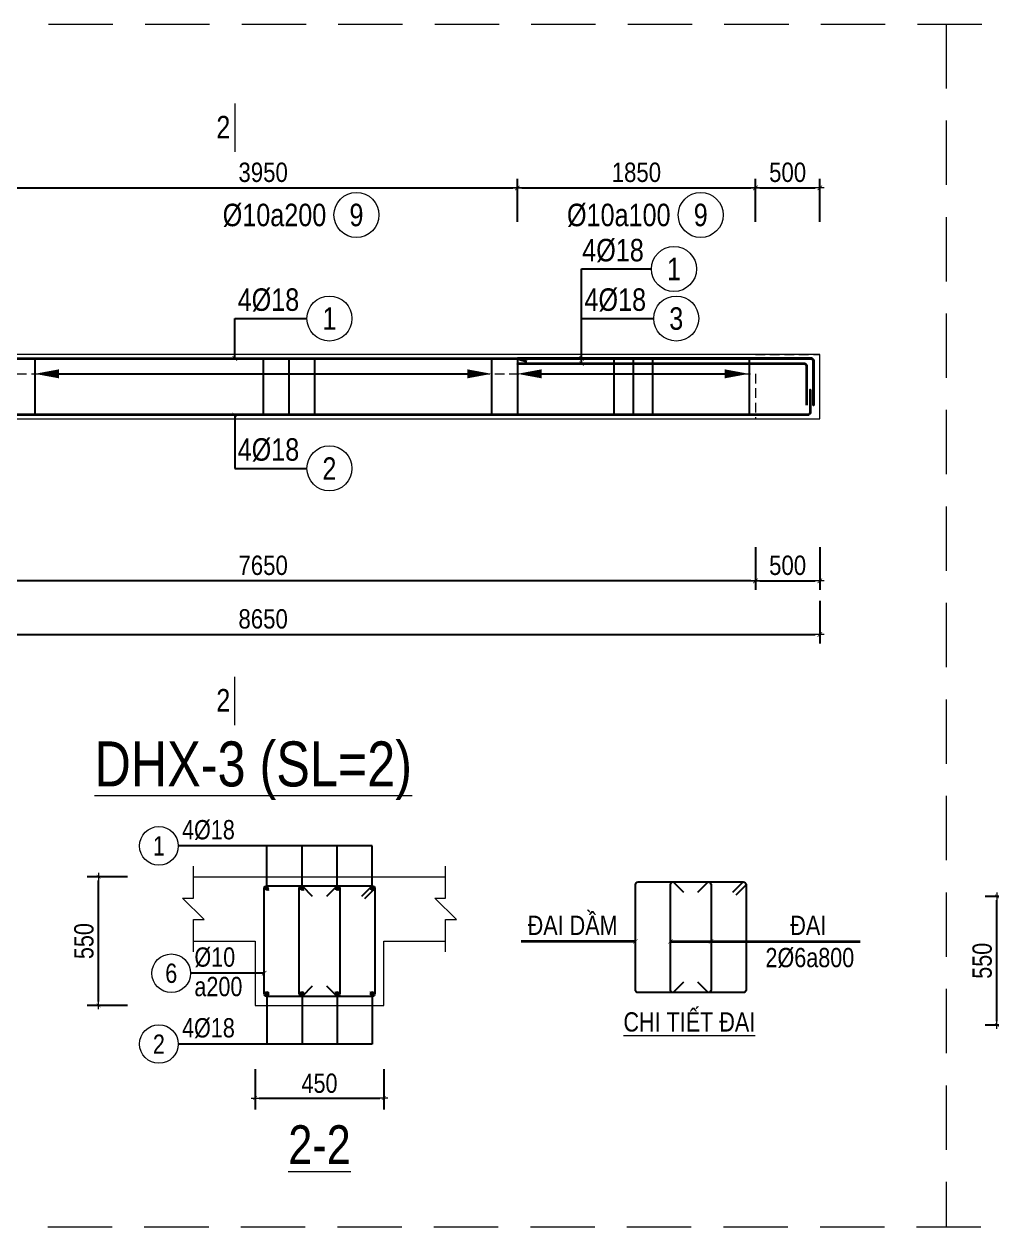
# Model space of a CAD drawing. Header units: millimetres. Extents: x 397144 to 10081729, y 99180 to 1327802.
# Drawn here: x 4912061 to 4919581, y 698151 to 707502 of the extents above; entities that cross this region are included whole.
import ezdxf
from ezdxf.enums import TextEntityAlignment as Align

# ---------------------------------------------------------------- set-up
doc = ezdxf.new("R2010")
doc.units = ezdxf.units.MM
doc.header["$PDSIZE"] = -10
doc.linetypes.add('HIDDEN', pattern=[0.375, 0.25, -0.125])
doc.layers.get('0').update_dxf_attribs({"linetype": 'CONTINUOUS'})
doc.layers.get('Defpoints').update_dxf_attribs({"color": 12, "linetype": 'CONTINUOUS'})
for name, color, linetype, lineweight in [('kata_dim', 8, 'CONTINUOUS', 13), ('kata_net khuat', 9, 'HIDDEN', 5), ('kata_net manh', 8, 'CONTINUOUS', 5), ('kata_net thay', 4, 'CONTINUOUS', 20), ('kata_text', 7, 'CONTINUOUS', 20), ('kata_thep chu', 1, 'CONTINUOUS', 35), ('kata_thep dai', 220, 'CONTINUOUS', 25)]:
    doc.layers.add(name, color=color, linetype=linetype, lineweight=lineweight)
doc.styles.add('kata_text', font='arial.ttf', dxfattribs={"width": 0.8})
doc.styles.add('Star-HelCon', font='VHELVCN_0.TTF')
doc.dimstyles.new('kata_dim_30', dxfattribs={"dimscale": 60, "dimtxt": 2.5, "dimasz": 0.5, "dimexe": 1.5, "dimexo": 2.5, "dimtad": 1, "dimdec": 0, "dimlfac": 0.5, "dimzin": 0, "dimdsep": 46, "dimtxsty": 'kata_text', "dimblk": 'kata_block_ArchTick', "dimcen": 0.09, "dimdle": 1.2, "dimclrd": 8, "dimclre": 8, "dimclrt": 3, "dimadec": 0, "dimazin": 0, "dimtfac": 1, "dimtdec": 0, "dimtix": 1, "dimtofl": 0, "dimtmove": 0, "dimatfit": 3, "dimfxl": 3.75, "dimfxlon": 1, "dimtolj": 1, "dimtzin": 0, "dimarcsym": 0})
doc.dimstyles.new('kata_dim_70', dxfattribs={"dimscale": 70, "dimtxt": 2.15, "dimasz": 0.5, "dimexe": 1, "dimexo": 2, "dimtad": 1, "dimdec": 0, "dimrnd": 5, "dimzin": 0, "dimdsep": 46, "dimtxsty": 'Star-HelCon', "dimblk": 'kata_block_ArchTick', "dimcen": 0.09, "dimdle": 1.2, "dimclrd": 8, "dimclre": 8, "dimclrt": 3, "dimadec": 0, "dimazin": 0, "dimtfac": 1, "dimtdec": 0, "dimtix": 1, "dimtmove": 2, "dimatfit": 3, "dimfxl": 3.75, "dimfxlon": 1, "dimtolj": 1, "dimtzin": 0, "dimarcsym": 0})
doc.dimstyles.new('kata_rai_thep', dxfattribs={"dimtxt": 2, "dimasz": 1, "dimexe": 0, "dimexo": 0, "dimtad": 1, "dimdec": 0, "dimzin": 12, "dimdsep": 46, "dimtxsty": 'kata_text', "dimblk": 'kata_block_RUNTIC', "dimcen": 0, "dimse1": 1, "dimse2": 1, "dimclrd": 6, "dimclre": 6, "dimclrt": 7, "dimadec": 0, "dimazin": 3, "dimtfac": 1, "dimtdec": 0, "dimtmove": 2, "dimatfit": 3, "dimldrblk": 'kata_block_LEADERTIC', "dimfxl": 1, "dimtolj": 1, "dimtzin": 0, "dimlwd": -1, "dimlwe": -1, "dimarcsym": 0})

# ---------------------------------------------------------------- blocks, each defined once
blk = doc.blocks.new('kata_block_ArchTick')
at = {"color": 8}
blk.add_line((1, 0), (-1, 0), dxfattribs=at)
at = {"color": 8, "const_width": 0.15}
blk.add_lwpolyline([(-0.5, -0.5), (0.5, 0.5)], dxfattribs=at)
blk = doc.blocks.new('*D83')
at = {"layer": 'Defpoints', "color": 0, "transparency": 16777216}
for p in [(4915893.4, 706227.9), (4911943.4, 704932.9), (4915893.4, 704932.9)]:
    blk.add_point(p, dxfattribs=at)
at = {"layer": 'kata_dim', "color": 8, "lineweight": -2, "transparency": 16777216}
for p, q in [((4911943.4, 705965.4), (4911943.4, 706297.9)), ((4915893.4, 705965.4), (4915893.4, 706297.9)), ((4911978.4, 706227.9), (4915858.4, 706227.9))]:
    blk.add_line(p, q, dxfattribs=at)
at = {"layer": 'kata_dim', "color": 8, "lineweight": -2, "transparency": 16777216, "xscale": 35, "yscale": 35, "zscale": 35, "rotation": 180}
blk.add_blockref('kata_block_ArchTick', (4911943.4, 706227.9), dxfattribs=at)
at = {"layer": 'kata_dim', "color": 8, "lineweight": -2, "transparency": 16777216, "xscale": 35, "yscale": 35, "zscale": 35}
blk.add_blockref('kata_block_ArchTick', (4915893.4, 706227.9), dxfattribs=at)
at = {"layer": 'kata_dim', "color": 3, "transparency": 16777216, "insert": (4913918.4, 706348.5), "char_height": 150.5, "attachment_point": 5, "style": 'Star-HelCon'}
blk.add_mtext('\\A1;3950', dxfattribs=at)
blk = doc.blocks.new('*D84')
at = {"layer": 'Defpoints', "color": 0, "transparency": 16777216}
for p in [(4917743.4, 706227.9), (4915893.4, 704932.9), (4917743.4, 704932.9)]:
    blk.add_point(p, dxfattribs=at)
at = {"layer": 'kata_dim', "color": 8, "lineweight": -2, "transparency": 16777216}
for p, q in [((4915893.4, 705965.4), (4915893.4, 706297.9)), ((4917743.4, 705965.4), (4917743.4, 706297.9)), ((4915928.4, 706227.9), (4917708.4, 706227.9))]:
    blk.add_line(p, q, dxfattribs=at)
at = {"layer": 'kata_dim', "color": 8, "lineweight": -2, "transparency": 16777216, "xscale": 35, "yscale": 35, "zscale": 35, "rotation": 180}
blk.add_blockref('kata_block_ArchTick', (4915893.4, 706227.9), dxfattribs=at)
at = {"layer": 'kata_dim', "color": 8, "lineweight": -2, "transparency": 16777216, "xscale": 35, "yscale": 35, "zscale": 35}
blk.add_blockref('kata_block_ArchTick', (4917743.4, 706227.9), dxfattribs=at)
at = {"layer": 'kata_dim', "color": 3, "transparency": 16777216, "insert": (4916818.4, 706348.5), "char_height": 150.5, "attachment_point": 5, "style": 'Star-HelCon'}
blk.add_mtext('\\A1;1850', dxfattribs=at)
blk = doc.blocks.new('*D85')
at = {"layer": 'Defpoints', "color": 0, "transparency": 16777216}
for p in [(4918243.4, 706227.9), (4917743.4, 704932.9), (4918243.4, 704932.9)]:
    blk.add_point(p, dxfattribs=at)
at = {"layer": 'kata_dim', "color": 8, "lineweight": -2, "transparency": 16777216}
for p, q in [((4917743.4, 705965.4), (4917743.4, 706297.9)), ((4918243.4, 705965.4), (4918243.4, 706297.9)), ((4917778.4, 706227.9), (4918208.4, 706227.9))]:
    blk.add_line(p, q, dxfattribs=at)
at = {"layer": 'kata_dim', "color": 8, "lineweight": -2, "transparency": 16777216, "xscale": 35, "yscale": 35, "zscale": 35, "rotation": 180}
blk.add_blockref('kata_block_ArchTick', (4917743.4, 706227.9), dxfattribs=at)
at = {"layer": 'kata_dim', "color": 8, "lineweight": -2, "transparency": 16777216, "xscale": 35, "yscale": 35, "zscale": 35}
blk.add_blockref('kata_block_ArchTick', (4918243.4, 706227.9), dxfattribs=at)
at = {"layer": 'kata_dim', "color": 3, "transparency": 16777216, "insert": (4917993.4, 706348.5), "char_height": 150.5, "attachment_point": 5, "style": 'Star-HelCon'}
blk.add_mtext('\\A1;500', dxfattribs=at)
blk = doc.blocks.new('*D88')
at = {"layer": 'Defpoints', "color": 0, "transparency": 16777216}
for p in [(4910093.4, 704432.9), (4917743.4, 704432.9), (4910093.4, 703172.9)]:
    blk.add_point(p, dxfattribs=at)
at = {"layer": 'kata_dim', "color": 8, "lineweight": -2, "transparency": 16777216}
for p, q in [((4910093.4, 703435.4), (4910093.4, 703102.9)), ((4917743.4, 703435.4), (4917743.4, 703102.9)), ((4917708.4, 703172.9), (4910128.4, 703172.9))]:
    blk.add_line(p, q, dxfattribs=at)
at = {"layer": 'kata_dim', "color": 8, "lineweight": -2, "transparency": 16777216, "xscale": 35, "yscale": 35, "zscale": 35, "rotation": 180}
blk.add_blockref('kata_block_ArchTick', (4910093.4, 703172.9), dxfattribs=at)
at = {"layer": 'kata_dim', "color": 8, "lineweight": -2, "transparency": 16777216, "xscale": 35, "yscale": 35, "zscale": 35}
blk.add_blockref('kata_block_ArchTick', (4917743.4, 703172.9), dxfattribs=at)
at = {"layer": 'kata_dim', "color": 3, "transparency": 16777216, "insert": (4913918.4, 703293.5), "char_height": 150.5, "attachment_point": 5, "style": 'Star-HelCon'}
blk.add_mtext('\\A1;7650', dxfattribs=at)
blk = doc.blocks.new('*D89')
at = {"layer": 'Defpoints', "color": 0, "transparency": 16777216}
for p in [(4917743.4, 704432.9), (4918243.4, 704432.9), (4918243.4, 703172.9)]:
    blk.add_point(p, dxfattribs=at)
at = {"layer": 'kata_dim', "color": 8, "lineweight": -2, "transparency": 16777216}
for p, q in [((4917743.4, 703435.4), (4917743.4, 703102.9)), ((4918243.4, 703435.4), (4918243.4, 703102.9)), ((4917778.4, 703172.9), (4918208.4, 703172.9))]:
    blk.add_line(p, q, dxfattribs=at)
at = {"layer": 'kata_dim', "color": 8, "lineweight": -2, "transparency": 16777216, "xscale": 35, "yscale": 35, "zscale": 35, "rotation": 180}
blk.add_blockref('kata_block_ArchTick', (4917743.4, 703172.9), dxfattribs=at)
at = {"layer": 'kata_dim', "color": 8, "lineweight": -2, "transparency": 16777216, "xscale": 35, "yscale": 35, "zscale": 35}
blk.add_blockref('kata_block_ArchTick', (4918243.4, 703172.9), dxfattribs=at)
at = {"layer": 'kata_dim', "color": 3, "transparency": 16777216, "insert": (4917993.4, 703293.5), "char_height": 150.5, "attachment_point": 5, "style": 'Star-HelCon'}
blk.add_mtext('\\A1;500', dxfattribs=at)
blk = doc.blocks.new('kata_block_RUNTIC')
at = {"layer": 'kata_dim', "color": 6}
blk.add_line((0, 0.75), (0, -0.75), dxfattribs=at)
blk.add_lwpolyline([(0, 0, 0, 1, 0), (-2.7, 0, 1, 1, 0)], format="xyseb", dxfattribs=at)
blk = doc.blocks.new('*D91')
at = {"layer": 'Defpoints', "color": 6, "transparency": 16777216}
blk.add_line((4912213.4, 704782.9), (4915623.4, 704782.9), dxfattribs=at)
at = {"layer": 'Defpoints', "color": 0, "transparency": 16777216}
for p in [(4912143.4, 704782.9), (4915693.4, 704782.9), (4915693.4, 704782.9)]:
    blk.add_point(p, dxfattribs=at)
at = {"layer": 'Defpoints', "color": 6, "transparency": 16777216, "xscale": 70, "yscale": 70, "zscale": 70, "rotation": 180}
blk.add_blockref('kata_block_RUNTIC', (4912143.4, 704782.9), dxfattribs=at)
at = {"layer": 'Defpoints', "color": 6, "transparency": 16777216, "xscale": 70, "yscale": 70, "zscale": 70}
blk.add_blockref('kata_block_RUNTIC', (4915693.4, 704782.9), dxfattribs=at)
blk = doc.blocks.new('kata_block_LEADERTIC')
at = {"layer": 'kata_dim', "color": 6}
blk.add_lwpolyline([(0, 0, 0, 1, 0), (-2.7, 0, 1, 1, 0)], format="xyseb", dxfattribs=at)
blk = doc.blocks.new('*D92')
at = {"layer": 'Defpoints', "color": 6, "transparency": 16777216}
blk.add_line((4915963.4, 704782.9), (4917623.4, 704782.9), dxfattribs=at)
at = {"layer": 'Defpoints', "color": 0, "transparency": 16777216}
for p in [(4915893.4, 704782.9), (4917693.4, 704782.9), (4917693.4, 704782.9)]:
    blk.add_point(p, dxfattribs=at)
at = {"layer": 'Defpoints', "color": 6, "transparency": 16777216, "xscale": 70, "yscale": 70, "zscale": 70, "rotation": 180}
blk.add_blockref('kata_block_RUNTIC', (4915893.4, 704782.9), dxfattribs=at)
at = {"layer": 'Defpoints', "color": 6, "transparency": 16777216, "xscale": 70, "yscale": 70, "zscale": 70}
blk.add_blockref('kata_block_RUNTIC', (4917693.4, 704782.9), dxfattribs=at)
blk = doc.blocks.new('*U11')
blk.add_circle((2.5, 0), 2.5)
at = {"layer": 'kata_text', "color": 3, "style": 'kata_text', "width": 0.8}
blk.add_attdef('DK2', text='', height=2.5, dxfattribs=at).set_placement((-0.85, 0.85), align=Align.RIGHT)
at = {"layer": 'kata_text', "color": 7, "style": 'kata_text', "width": 0.8}
blk.add_attdef('SH3', text='', height=2.5, dxfattribs=at).set_placement((2.5, 0), align=Align.MIDDLE)
blk = doc.blocks.new('*U14')
blk.add_circle((2.5, 0), 2.5)
at = {"layer": 'kata_text', "color": 3, "style": 'kata_text', "width": 0.8}
blk.add_attdef('DKKC2', text='', height=2.5, dxfattribs=at).set_placement((-0.85, -1.25), align=Align.RIGHT)
at = {"layer": 'kata_text', "color": 7, "style": 'kata_text', "width": 0.8}
blk.add_attdef('SH3', text='', height=2.5, dxfattribs=at).set_placement((2.5, 0), align=Align.MIDDLE)
blk = doc.blocks.new('kata_block_SECBAL')
at = {"color": 0, "linetype": 'ByBlock', "lineweight": -2}
blk.add_line((0, 4.36), (0, -1), dxfattribs=at)
at = {"color": 0, "linetype": 'ByBlock', "lineweight": -2, "style": 'kata_text', "width": 0.8}
blk.add_attdef('DETAIL', text='', height=2.5, dxfattribs=at).set_placement((-0.5, 1.75), align=Align.MIDDLE_RIGHT)
blk = doc.blocks.new('*U15')
at = {"color": 0, "linetype": 'ByBlock', "lineweight": -2}
blk.add_line((0, -1), (0, 4.36), dxfattribs=at)
at = {"color": 0, "linetype": 'ByBlock', "lineweight": -2, "style": 'kata_text', "width": 0.8}
blk.add_attdef('DETAIL', text='', height=2.5, dxfattribs=at).set_placement((-0.5, 1.75), align=Align.MIDDLE_RIGHT)
blk = doc.blocks.new('*D93')
at = {"layer": 'Defpoints', "color": 0, "ltscale": 0.8, "transparency": 16777216}
for p in [(4909593.4, 704432.9), (4918243.4, 704432.9), (4918243.4, 702756.5)]:
    blk.add_point(p, dxfattribs=at)
at = {"layer": 'kata_dim', "color": 8, "lineweight": -2, "ltscale": 0.8, "transparency": 16777216}
for p, q in [((4909593.4, 703019), (4909593.4, 702686.5)), ((4918243.4, 703019), (4918243.4, 702686.5)), ((4909628.4, 702756.5), (4918208.4, 702756.5))]:
    blk.add_line(p, q, dxfattribs=at)
at = {"layer": 'kata_dim', "color": 8, "lineweight": -2, "ltscale": 0.8, "transparency": 16777216, "xscale": 35, "yscale": 35, "zscale": 35, "rotation": 180}
blk.add_blockref('kata_block_ArchTick', (4909593.4, 702756.5), dxfattribs=at)
at = {"layer": 'kata_dim', "color": 8, "lineweight": -2, "ltscale": 0.8, "transparency": 16777216, "xscale": 35, "yscale": 35, "zscale": 35}
blk.add_blockref('kata_block_ArchTick', (4918243.4, 702756.5), dxfattribs=at)
at = {"layer": 'kata_dim', "color": 3, "ltscale": 0.8, "transparency": 16777216, "insert": (4913918.4, 702877.1), "char_height": 150.5, "attachment_point": 5, "style": 'Star-HelCon'}
blk.add_mtext('\\A1;8650', dxfattribs=at)
blk = doc.blocks.new('kata_block_TD')
at = {"color": 6, "linetype": 'ByBlock', "lineweight": -2, "style": 'kata_text', "width": 0.8}
blk.add_attdef('SECTDET2', text='', height=5, dxfattribs=at).set_placement((0, 7.97), align=Align.CENTER)
at = {"color": 0, "linetype": 'ByBlock', "lineweight": -2, "style": 'kata_text', "width": 0.8}
blk.add_attdef('SECTDET1', text='', height=5, dxfattribs=at).set_placement((0, 1.47), align=Align.CENTER)
at = {"color": 3, "lineweight": 25, "style": 'kata_text', "width": 0.8}
blk.add_attdef('SSCALE', text='', height=2.5, dxfattribs=at).set_placement((0, -4), align=Align.CENTER)
blk = doc.blocks.new('*U20')
blk.add_circle((2.5, 0), 2.5)
at = {"layer": 'kata_text', "color": 3, "style": 'kata_text', "width": 0.8}
for tag, p in [('DK2', (-0.85, 0.85)), ('KC2', (-0.85, -2.97))]:
    blk.add_attdef(tag, text='', height=2.5, dxfattribs=at).set_placement(p, align=Align.RIGHT)
at = {"layer": 'kata_text', "color": 7, "style": 'kata_text', "width": 0.8}
blk.add_attdef('SH3', text='', height=2.5, dxfattribs=at).set_placement((2.5, 0), align=Align.MIDDLE)
blk = doc.blocks.new('*D96')
at = {"layer": 'Defpoints', "color": 0, "transparency": 16777216}
for p in [(4913856.3, 699873.3), (4914856.3, 699873.3), (4914856.3, 699153.3)]:
    blk.add_point(p, dxfattribs=at)
at = {"layer": 'kata_dim', "color": 8, "lineweight": -2, "transparency": 16777216}
for p, q in [((4913856.3, 699378.3), (4913856.3, 699063.3)), ((4914856.3, 699378.3), (4914856.3, 699063.3)), ((4913886.3, 699153.3), (4914826.3, 699153.3))]:
    blk.add_line(p, q, dxfattribs=at)
at = {"layer": 'kata_dim', "color": 8, "lineweight": -2, "transparency": 16777216, "xscale": 30, "yscale": 30, "zscale": 30, "rotation": 180}
blk.add_blockref('kata_block_ArchTick', (4913856.3, 699153.3), dxfattribs=at)
at = {"layer": 'kata_dim', "color": 8, "lineweight": -2, "transparency": 16777216, "xscale": 30, "yscale": 30, "zscale": 30}
blk.add_blockref('kata_block_ArchTick', (4914856.3, 699153.3), dxfattribs=at)
at = {"layer": 'kata_dim', "color": 3, "transparency": 16777216, "insert": (4914356.3, 699267.4), "char_height": 150, "attachment_point": 5, "style": 'kata_text'}
blk.add_mtext('\\A1;450', dxfattribs=at)
blk = doc.blocks.new('*D97')
at = {"layer": 'Defpoints', "color": 0, "transparency": 16777216}
for p in [(4912640.3, 700873.3), (4913856.3, 700873.3), (4913856.3, 699873.3)]:
    blk.add_point(p, dxfattribs=at)
at = {"layer": 'kata_dim', "color": 8, "lineweight": -2, "transparency": 16777216}
for p, q in [((4912865.3, 700873.3), (4912550.3, 700873.3)), ((4912640.3, 699903.3), (4912640.3, 700843.3)), ((4912865.3, 699873.3), (4912550.3, 699873.3))]:
    blk.add_line(p, q, dxfattribs=at)
at = {"layer": 'kata_dim', "color": 8, "lineweight": -2, "transparency": 16777216, "xscale": 30, "yscale": 30, "zscale": 30}
for p, rotation in [((4912640.3, 700873.3), 90), ((4912640.3, 699873.3), 270)]:
    blk.add_blockref('kata_block_ArchTick', p, dxfattribs=dict(at, rotation=rotation))
at = {"layer": 'kata_dim', "color": 3, "transparency": 16777216, "insert": (4912526.3, 700373.3), "char_height": 150, "attachment_point": 5, "rotation": 90, "style": 'kata_text'}
blk.add_mtext('\\A1;550', dxfattribs=at)
blk = doc.blocks.new('kata_block_THEP')
at = {"layer": 'kata_thep chu', "color": 0}
for p, q in [((-0.5, 0), (0.5, 0)), ((-0.35, 0.35), (0.35, -0.35)), ((0.35, 0.35), (-0.35, -0.35)), ((0, 0.5), (0, -0.5))]:
    blk.add_line(p, q, dxfattribs=at)
at = {"layer": 'kata_thep chu', "color": 0, "const_width": 0.0833}
blk.add_lwpolyline([(-0.5, 0, 1), (0.5, 0, 1), (-0.5, 0, 1)], format="xyb", dxfattribs=at)
blk = doc.blocks.new('*U12')
blk.add_circle((-2.5, 0), 2.5)
at = {"layer": 'kata_text', "color": 3, "style": 'kata_text', "width": 0.8}
blk.add_attdef('DK1', (0.5, 0.85), '', height=2.5, dxfattribs=at)
at = {"layer": 'kata_text', "color": 7, "style": 'kata_text', "width": 0.8}
blk.add_attdef('SH2', text='', height=2.5, dxfattribs=at).set_placement((-2.5, 0), align=Align.MIDDLE)
blk = doc.blocks.new('*U13')
blk.add_circle((-2.5, 0), 2.5)
at = {"layer": 'kata_text', "color": 3, "style": 'kata_text', "width": 0.8}
for tag, p in [('DK1', (0.5, 0.85)), ('KC1', (0.5, -2.97))]:
    blk.add_attdef(tag, p, '', height=2.5, dxfattribs=at)
at = {"layer": 'kata_text', "color": 7, "style": 'kata_text', "width": 0.8}
blk.add_attdef('SH2', text='', height=2.5, dxfattribs=at).set_placement((-2.5, 0), align=Align.MIDDLE)
blk = doc.blocks.new('*D523')
at = {"layer": 'Defpoints', "color": 0, "transparency": 16777216}
for p in [(4919619.5, 700720.2), (4920835.5, 700720.2), (4920835.5, 699720.2)]:
    blk.add_point(p, dxfattribs=at)
at = {"layer": 'kata_dim', "color": 8, "lineweight": -2, "transparency": 16777216}
for p, q in [((4919844.5, 700720.2), (4919529.5, 700720.2)), ((4919619.5, 699750.2), (4919619.5, 700690.2)), ((4919844.5, 699720.2), (4919529.5, 699720.2))]:
    blk.add_line(p, q, dxfattribs=at)
at = {"layer": 'kata_dim', "color": 8, "lineweight": -2, "transparency": 16777216, "xscale": 30, "yscale": 30, "zscale": 30}
for p, rotation in [((4919619.5, 700720.2), 90), ((4919619.5, 699720.2), 270)]:
    blk.add_blockref('kata_block_ArchTick', p, dxfattribs=dict(at, rotation=rotation))
at = {"layer": 'kata_dim', "color": 3, "transparency": 16777216, "insert": (4919505.4, 700220.2), "char_height": 150, "attachment_point": 5, "rotation": 90, "style": 'kata_text'}
blk.add_mtext('\\A1;550', dxfattribs=at)
blk = doc.blocks.new('ct dai')
at = {"layer": 'kata_thep dai'}
for points in [[(3878222.8, -233111.4), (3878302.8, -233031.4, -0.414214), (3878324.8, -233053.4), (3878324.8, -233869.4, -0.414214), (3878302.8, -233891.4), (3877486.8, -233891.4, -0.414214), (3877464.8, -233869.4), (3877464.8, -233053.4, -0.414214), (3877486.8, -233031.4), (3878302.8, -233031.4, -0.414214), (3878324.8, -233053.4), (3878244.8, -233133.4)], [(3877838.8, -233811.4), (3877758.8, -233891.4), (3877758.8, -233891.4, -0.414214), (3877736.8, -233869.4), (3877736.8, -233053.4, -0.414214), (3877758.8, -233031.4), (3877758.8, -233031.4), (3877838.8, -233111.4)], [(3878030.8, -233031.4), (3878030.8, -233031.4, -0.414214), (3878052.8, -233053.4), (3878052.8, -233869.4, -0.414214), (3878030.8, -233891.4), (3878030.8, -233891.4), (3877950.8, -233811.4)], [(3877950.8, -233111.4), (3878030.8, -233031.4), (3878030.8, -233031.4, -0.414214), (3878052.8, -233053.4), (3878052.8, -233053.4)]]:
    blk.add_lwpolyline(points, format="xyb", dxfattribs=at)
at = {"layer": 'kata_text', "color": 3, "style": 'kata_text', "width": 0.8}
for s, p in [('ĐAI DẦM', (3876628.3, -233443.7)), ('ĐAI', (3878668.9, -233443.7)), ('2%%C6a800', (3878475.7, -233694.4))]:
    blk.add_text(s, height=150, dxfattribs=at).set_placement(p)
at = {"layer": 'kata_text', "style": 'kata_text', "width": 0.8}
blk.add_text('%%UCHI TIẾT ĐAI', height=150, dxfattribs=at).set_placement((3877372.1, -234194.6))
at = {"layer": 'kata_net manh'}
for points in [[(3877464.8, -233494.3), (3876577.4, -233494.3)], [(3877736.8, -233494.3), (3878896.2, -233494.3)], [(3878052.8, -233494.3), (3879212.2, -233494.3)]]:
    blk.add_leader(points, dimstyle='kata_dim_70', override={"dimasz": 0.5, "dimldrblk": 'ArchTick'}, dxfattribs=at)

msp = doc.modelspace()

# ---------------------------------------------------------------- linework, layer by layer
at = {"layer": 'kata_dim'}
for points in [[(4913376.33764, 700289.93929), (4913376.33764, 700539.93929), (4913459.67097, 700539.93929), (4913293.0043, 700706.60596), (4913376.33764, 700706.60596), (4913376.33764, 700956.60596)], [(4915336.33764, 700289.93929), (4915336.33764, 700539.93929), (4915419.67097, 700539.93929), (4915253.0043, 700706.60596), (4915336.33764, 700706.60596), (4915336.33764, 700956.60596)]]:
    msp.add_lwpolyline(points, dxfattribs=at)
at = {"layer": 'kata_net khuat', "ltscale": 2000}
msp.add_line((4919224.02481, 707501.87219), (4919224.02481, 698151.27323), dxfattribs=at)
at = {"layer": 'kata_net khuat', "ltscale": 300}
for p, q in [((4917743.36054, 704932.89825), (4918243.36054, 704932.89825)), ((4910093.36054, 704782.89825), (4917743.36054, 704782.89825))]:
    msp.add_line(p, q, dxfattribs=at)
at = {"layer": 'kata_net khuat', "ltscale": 2000}
for points in [[(4907751.56005, 707501.87219), (4956386.45524, 707501.87219)], [(4907745.11855, 698151.27323), (4956380.01374, 698151.27323)]]:
    msp.add_lwpolyline(points, dxfattribs=at)
at = {"layer": 'kata_net khuat', "ltscale": 300}
msp.add_lwpolyline([(4917743.36054, 704782.89825), (4917743.36054, 704432.89825), (4918243.36054, 704432.89825), (4918243.36054, 704782.89825)], dxfattribs=at)
at = {"layer": 'kata_net thay'}
msp.add_line((4913376.33764, 700873.27263), (4915336.33764, 700873.27263), dxfattribs=at)
for points in [[(4918243.36054, 704432.89825), (4918243.36054, 704432.89825), (4918243.36054, 704432.89825), (4918243.36054, 704932.89825), (4909593.36054, 704932.89825), (4909593.36054, 704432.89825), (4918243.36054, 704432.89825)], [(4913376.33764, 700373.27263), (4913856.33764, 700373.27263), (4913856.33764, 699873.27263), (4914856.33764, 699873.27263), (4914856.33764, 700373.27263), (4915336.33764, 700373.27263)]]:
    msp.add_lwpolyline(points, dxfattribs=at)
at = {"layer": 'kata_thep chu'}
for points in [[(4909643.36054, 704727.89825), (4909643.36054, 704727.89825), (4909643.36054, 704882.89825, -0.414213562), (4909663.36054, 704902.89825), (4918173.36054, 704902.89825, -0.414213562), (4918193.36054, 704882.89825), (4918193.36054, 704538.52835), (4918193.36054, 704538.52835)], [(4918193.36054, 704538.52835), (4918193.36054, 704538.52835), (4918193.36054, 704882.89825, 0.414213562), (4918173.36054, 704902.89825), (4915893.36054, 704902.89825), (4915968.36054, 704877.89825)], [(4918143.36054, 704538.8218), (4918143.36054, 704538.8218), (4918143.36054, 704839.89825, 0.414213562), (4918123.36054, 704859.89825), (4915893.36054, 704859.89825), (4915893.36054, 704859.89825)], [(4918168.36054, 704657.47164), (4918168.36054, 704657.47164), (4918168.36054, 704482.89825, -0.414213562), (4918148.36054, 704462.89825), (4909653.36054, 704462.89825), (4909653.36054, 704462.89825)]]:
    msp.add_lwpolyline(points, format="xyb", dxfattribs=at)
at = {"layer": 'kata_thep dai', "ltscale": 52.5}
for p, q in [((4912143.36054, 704907.89825), (4912143.36054, 704457.89825)), ((4913918.36054, 704907.89825), (4913918.36054, 704457.89825)), ((4914118.36054, 704907.89825), (4914118.36054, 704457.89825)), ((4914318.36054, 704907.89825), (4914318.36054, 704457.89825)), ((4915693.36054, 704907.89825), (4915693.36054, 704457.89825)), ((4915893.36054, 704907.89825), (4915893.36054, 704457.89825)), ((4916643.36054, 704907.89825), (4916643.36054, 704457.89825)), ((4916793.36054, 704907.89825), (4916793.36054, 704457.89825)), ((4916943.36054, 704907.89825), (4916943.36054, 704457.89825)), ((4917693.36054, 704907.89825), (4917693.36054, 704457.89825))]:
    msp.add_line(p, q, dxfattribs=at)
at = {"layer": 'kata_thep dai'}
for points in [[(4914684.33764, 700723.27263), (4914764.33764, 700803.27263, -0.414213562), (4914786.33764, 700781.27263), (4914786.33764, 699965.27263, -0.414213562), (4914764.33764, 699943.27263), (4913948.33764, 699943.27263, -0.414213562), (4913926.33764, 699965.27263), (4913926.33764, 700781.27263, -0.414213562), (4913948.33764, 700803.27263), (4914764.33764, 700803.27263, -0.414213562), (4914786.33764, 700781.27263), (4914706.33764, 700701.27263)], [(4914300.33764, 700023.27263), (4914220.33764, 699943.27263), (4914220.33764, 699943.27263, -0.414213562), (4914198.33764, 699965.27263), (4914198.33764, 700781.27263, -0.414213562), (4914220.33764, 700803.27263), (4914220.33764, 700803.27263), (4914300.33764, 700723.27263)], [(4914492.33764, 700803.27263), (4914492.33764, 700803.27263, -0.414213562), (4914514.33764, 700781.27263), (4914514.33764, 699965.27263, -0.414213562), (4914492.33764, 699943.27263), (4914492.33764, 699943.27263), (4914412.33764, 700023.27263)], [(4914412.33764, 700723.27263), (4914492.33764, 700803.27263), (4914492.33764, 700803.27263, -0.414213562), (4914514.33764, 700781.27263), (4914514.33764, 700781.27263)]]:
    msp.add_lwpolyline(points, format="xyb", dxfattribs=at)

# ---------------------------------------------------------------- block references
at = {"layer": 'kata_dim', "color": 2, "xscale": 70, "yscale": 70, "zscale": 70}
for name, p in [('kata_block_SECBAL', (4913698.36054, 706577.89825)), ('*U15', (4913698.36054, 702122.89825))]:
    msp.add_blockref(name, p, dxfattribs=at).add_auto_attribs({'DETAIL': '2'})
at = {"layer": 'kata_net manh'}
for name, p, xscale, yscale, zscale, values in [('*U14', (4914468.36054, 706017.89825), 70, 70, 70, {'SH3': '9', 'DKKC2': '%%c10a200'}), ('*U14', (4917143.36054, 706017.89825), 70, 70, 70, {'SH3': '9', 'DKKC2': '%%c10a100'}), ('*U11', (4914258.36054, 705212.89825), 70, 70, 70, {'SH3': '1', 'DK2': '4%%c18'}), ('*U11', (4916953.02144, 705212.89825), 70, 70, 70, {'SH3': '3', 'DK2': '4%%c18'}), ('*U11', (4914258.36054, 704047.89825), 70, 70, 70, {'SH3': '2', 'DK2': '4%%c18'}), ('*U12', (4913258.33764, 701113.27263), 60, 60, 60, {'SH2': '1', 'DK1': '4%%C18'}), ('*U13', (4913354.33764, 700123.27263), 60, 60, 60, {'SH2': '6', 'DK1': '%%C10', 'KC1': 'a200'}), ('*U12', (4913258.33764, 699573.27263), 60, 60, 60, {'SH2': '2', 'DK1': '4%%C18'})]:
    msp.add_blockref(name, p, dxfattribs=dict(at, xscale=xscale, yscale=yscale, zscale=zscale)).add_auto_attribs(values)
ref = msp.add_blockref('*U20', (4916935.45568, 705597.89825), dxfattribs=dict(at, xscale=70, yscale=70, zscale=70))
ref.add_attrib('SH3', '1', dxfattribs={"layer": 'kata_text', "color": 7, "height": 175, "style": 'kata_text', "width": 0.8}).set_placement((4917110.45568, 705597.89825), align=Align.MIDDLE)
ref.add_attrib('DK2', '4%%c18', dxfattribs={"layer": 'kata_text', "color": 3, "height": 175, "style": 'kata_text', "width": 0.8}).set_placement((4916875.95568, 705657.08355), align=Align.RIGHT)
at = {"layer": 'kata_text'}
ref = msp.add_blockref('kata_block_TD', (4913841.63696, 701472.50651), dxfattribs=dict(at, xscale=70, yscale=70, zscale=70))
ref.add_attrib('SECTDET1', '%%UDHX-3 (SL=2)', dxfattribs={"layer": '0', "color": 0, "linetype": 'ByBlock', "lineweight": -2, "height": 350, "style": 'kata_text', "width": 0.8}).set_placement((4913841.63696, 701575.45197), align=Align.CENTER)
ref = msp.add_blockref('kata_block_TD', (4914356.33764, 698553.27263), dxfattribs=dict(at, xscale=60, yscale=60, zscale=60))
ref.add_attrib('SECTDET1', '%%u2-2', dxfattribs={"layer": '0', "color": 0, "linetype": 'ByBlock', "lineweight": -2, "height": 300, "style": 'kata_text', "width": 0.8}).set_placement((4914356.33764, 698641.5116), align=Align.CENTER)
at = {"layer": 'kata_thep chu'}
msp.add_blockref('ct dai', (1039345.53301, 933864.67487), dxfattribs=at)
for p, xscale, yscale, zscale in [((4913948.33764, 700781.27263), 28, 28, 28), ((4914220.33764, 700781.27263), 28, 28, 28), ((4914492.33764, 700781.27263), 28, 28, 28), ((4914764.33764, 700781.27263), 28, 28, 28), ((4913948.33764, 699965.27263), 32, 32, 32), ((4914220.33764, 699965.27263), 32, 32, 32), ((4914492.33764, 699965.27263), 32, 32, 32), ((4914764.33764, 699965.27263), 32, 32, 32)]:
    msp.add_blockref('kata_block_THEP', p, dxfattribs=dict(at, xscale=xscale, yscale=yscale, zscale=zscale))

# ---------------------------------------------------------------- dimensions: what is measured, and where the dimension line sits
at = {"layer": 'Defpoints'}
for p1, p2, picture, middle in [((4912143.36054, 704782.89825), (4915693.36054, 704782.89825), '*D91', (4913918.36054, 704782.89825)), ((4915893.36054, 704782.89825), (4917693.36054, 704782.89825), '*D92', (4916793.36054, 704782.89825))]:
    dim = msp.add_aligned_dim(p1=p1, p2=p2, distance=0, text=' ', dimstyle='kata_rai_thep', override={"dimscale": 70}, dxfattribs=at)
    dim.commit()
    dim.dimension.update_dxf_attribs({"geometry": picture, "text_midpoint": middle})
at = {"layer": 'kata_dim'}
for base, p1, p2, picture, middle in [((4915893.36054, 706227.89825), (4911943.36054, 704932.89825), (4915893.36054, 704932.89825), '*D83', (4913918.36054, 706348.50358)), ((4917743.36054, 706227.89825), (4915893.36054, 704932.89825), (4917743.36054, 704932.89825), '*D84', (4916818.36054, 706348.50358)), ((4918243.36054, 706227.89825), (4917743.36054, 704932.89825), (4918243.36054, 704932.89825), '*D85', (4917993.36054, 706348.50358)), ((4910093.36054, 703172.89825), (4917743.36054, 704432.89825), (4910093.36054, 704432.89825), '*D88', (4913918.36054, 703293.50358)), ((4918243.36054, 703172.89825), (4917743.36054, 704432.89825), (4918243.36054, 704432.89825), '*D89', (4917993.36054, 703293.50358))]:
    dim = msp.add_linear_dim(base=base, p1=p1, p2=p2, dimstyle='kata_dim_70', dxfattribs=at)
    dim.commit()
    dim.dimension.update_dxf_attribs({"geometry": picture, "text_midpoint": middle})
at = {"layer": 'kata_dim', "ltscale": 0.8}
dim = msp.add_linear_dim(base=(4918243.36054, 702756.47502), p1=(4909593.36054, 704432.89825), p2=(4918243.36054, 704432.89825), dimstyle='kata_dim_70', dxfattribs=at)
dim.commit()
dim.dimension.update_dxf_attribs({"geometry": '*D93', "text_midpoint": (4913918.36054, 702877.08035)})
at = {"layer": 'kata_dim'}
for base, p1, p2, picture, middle in [((4912640.33764, 700873.27263), (4913856.33764, 699873.27263), (4913856.33764, 700873.27263), '*D97', (4912526.25169, 700373.27263)), ((4919619.49904, 700720.24785), (4920835.49904, 699720.24785), (4920835.49904, 700720.24785), '*D523', (4919505.41309, 700220.24785))]:
    dim = msp.add_linear_dim(base=base, p1=p1, p2=p2, angle=270, text='550', dimstyle='kata_dim_30', dxfattribs=at)
    dim.commit()
    dim.dimension.update_dxf_attribs({"geometry": picture, "text_midpoint": middle})
dim = msp.add_linear_dim(base=(4914856.33764, 699153.27263), p1=(4913856.33764, 699873.27263), p2=(4914856.33764, 699873.27263), text='450', dimstyle='kata_dim_30', dxfattribs=at)
dim.commit()
dim.dimension.update_dxf_attribs({"geometry": '*D96', "text_midpoint": (4914356.33764, 699267.35857)})

# ---------------------------------------------------------------- leaders
at = {"layer": 'kata_net manh'}
for points, override in [([(4916393.02144, 704903.89825), (4916393.02144, 705597.89825), (4916935.45568, 705597.89825)], {"dimldrblk": 'ArchTick'}), ([(4913698.36054, 704902.89825), (4913698.36054, 705212.89825), (4914258.36054, 705212.89825)], {"dimldrblk": 'ArchTick'}), ([(4916393.02144, 704860.89825), (4916393.02144, 705212.89825), (4916953.02144, 705212.89825)], {"dimldrblk": 'ArchTick'}), ([(4913698.36054, 704462.89825), (4913698.36054, 704047.89825), (4914258.36054, 704047.89825)], {"dimldrblk": 'ArchTick'}), ([(4913948.33764, 700781.27263), (4913948.33764, 701113.27263), (4913258.33764, 701113.27263)], {"dimasz": 0.5, "dimldrblk": 'ArchTick'}), ([(4914220.33764, 700781.27263), (4914220.33764, 701113.27263), (4913258.33764, 701113.27263)], {"dimasz": 0.5, "dimldrblk": 'ArchTick'}), ([(4914492.33764, 700781.27263), (4914492.33764, 701113.27263), (4913258.33764, 701113.27263)], {"dimasz": 0.5, "dimldrblk": 'ArchTick'}), ([(4914764.33764, 700781.27263), (4914764.33764, 701113.27263), (4913258.33764, 701113.27263)], {"dimasz": 0.5, "dimldrblk": 'ArchTick'}), ([(4913926.33764, 700123.27263), (4913354.33764, 700123.27263)], {"dimasz": 0.5, "dimldrblk": 'ArchTick'}), ([(4913948.33764, 699965.27263), (4913948.33764, 699573.27263), (4913258.33764, 699573.27263)], {"dimasz": 0.5, "dimldrblk": 'ArchTick'}), ([(4914220.33764, 699965.27263), (4914220.33764, 699573.27263), (4913258.33764, 699573.27263)], {"dimasz": 0.5, "dimldrblk": 'ArchTick'}), ([(4914492.33764, 699965.27263), (4914492.33764, 699573.27263), (4913258.33764, 699573.27263)], {"dimasz": 0.5, "dimldrblk": 'ArchTick'}), ([(4914764.33764, 699965.27263), (4914764.33764, 699573.27263), (4913258.33764, 699573.27263)], {"dimasz": 0.5, "dimldrblk": 'ArchTick'})]:
    msp.add_leader(points, dimstyle='kata_dim_70', override=override, dxfattribs=at)

doc.saveas('drawing.dxf')
